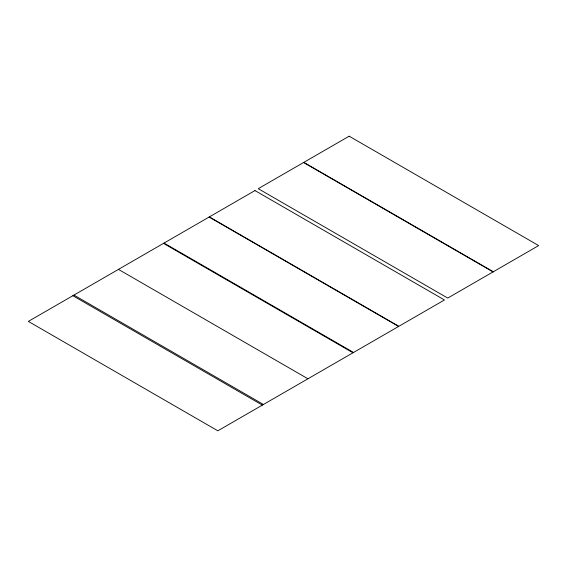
<?xml version="1.0" encoding="UTF-8"?>
<svg xmlns="http://www.w3.org/2000/svg" width="567" height="567" viewBox="0 0 567 567"><rect width="100%" height="100%" fill="white"/><g stroke="black" fill="none" stroke-linecap="round" stroke-linejoin="round"><path stroke-width="0.85" d="M303.841 162.36L493.325 271.756M303.565 162.516L493.056 271.912M164.047 243.066L353.532 352.468M163.502 243.385L352.986 352.78M118.453 269.389L307.938 378.791M73.944 295.088L263.435 404.484M72.852 295.719L262.337 405.114M209.095 217.055L28.35 321.411L217.834 430.807L398.587 326.457L209.095 217.055M254.966 190.576L209.372 216.899L398.856 326.294L444.45 299.971L254.966 190.576M349.166 136.193L258.247 188.683L447.732 298.079L538.65 245.589L349.166 136.193"/></g></svg>
